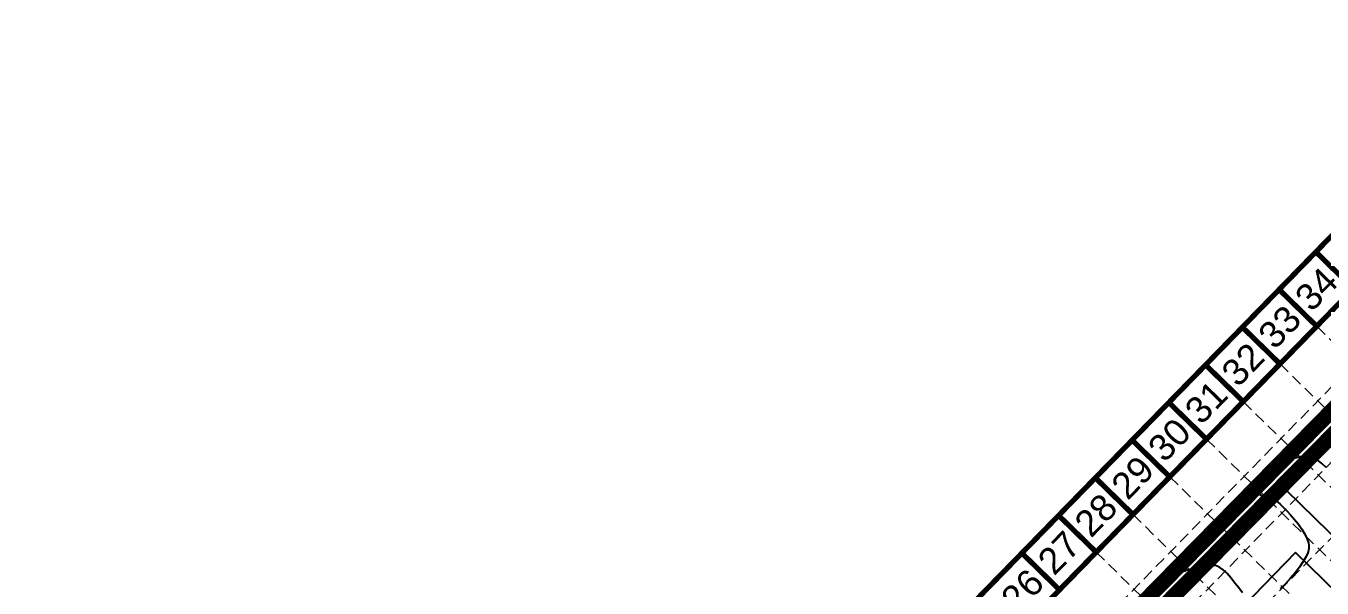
# Model space of a CAD drawing. Header units: feet. Extents: x -15 to 992, y 1644 to 2657.
# Drawn here: x -15.5 to 322.5, y 2283.7 to 2430.2 of the extents above; entities that cross this region are included whole.
import ezdxf
from ezdxf.enums import TextEntityAlignment as Align

# ---------------------------------------------------------------- set-up
doc = ezdxf.new("R2010")
doc.units = ezdxf.units.FT
doc.header["$LTSCALE"] = 30
doc.header["$MEASUREMENT"] = 0
for name, pattern in [('HIDDEN', [0.375, 0.25, -0.125]), ('HIDDEN2', [0.1875, 0.125, -0.0625]), ('x500106ebs$0$PHANTOM', [2.5, 1.25, -0.25, 0.25, -0.25, 0.25, -0.25]), ('x500106ebs$0$PHANTOM2', [1.25, 0.625, -0.125, 0.125, -0.125, 0.125, -0.125])]:
    doc.linetypes.add(name, pattern=pattern)
for name, color, linetype in [('BASE', 7, 'Continuous'), ('CONTOURS', 35, 'x500106ebs$0$PHANTOM2'), ('GRID', 254, 'HIDDEN'), ('LIMITS OF DISTURBANCE', 1, 'Continuous'), ('SILT FENCE', 200, 'Continuous'), ('x500106ebs$0$BND-LINES', 251, 'x500106ebs$0$PHANTOM'), ('x500106pbs$0$2-BLDG', 16, 'HIDDEN2'), ('x500106pst$0$HATCH-DWU', 251, 'Continuous')]:
    doc.layers.add(name, color=color, linetype=linetype)
doc.styles.get("Standard").update_dxf_attribs({"font": 'ARIAL.TTF'})

msp = doc.modelspace()

# ---------------------------------------------------------------- hatches: boundary and pattern name
at = {"layer": 'x500106pst$0$HATCH-DWU'}
h = msp.add_hatch(dxfattribs=at)
h.set_pattern_fill('ANSI31', color=5, scale=30, angle=30, style=0)
edge = h.paths.add_edge_path()
edge.add_line((255.8, 1930.7), (256.91, 1936.02))
edge.add_arc((380.73, 1910.12), 126.5, 149.126, 168.1882, ccw=False)
edge.add_line((272.16, 1975.03), (257.22, 2001.91))
edge.add_line((257.22, 2001.91), (258.5, 2003.22))
edge.add_line((258.5, 2003.22), (273.2, 1976.75))
edge.add_arc((380.73, 1910.12), 126.5, 135.7017, 148.2143, ccw=False)
edge.add_line((290.19, 1998.47), (342.1, 2051.67))
edge.add_line((342.1, 2051.67), (333.98, 2080.57))
edge.add_line((333.98, 2080.57), (335.39, 2082.01))
edge.add_line((335.39, 2082.01), (343.52, 2053.11))
edge.add_line((343.52, 2053.11), (445.47, 2157.59))
edge.add_line((445.47, 2157.59), (437.34, 2186.49))
edge.add_line((437.34, 2186.49), (438.75, 2187.94))
edge.add_line((438.75, 2187.94), (446.88, 2159.04))
edge.add_line((446.88, 2159.04), (455.62, 2167.99))
edge.add_line((455.62, 2167.99), (455.8, 2167.82))
edge.add_line((455.8, 2167.82), (548.91, 2263.24))
edge.add_line((548.91, 2263.24), (540.7, 2292.42))
edge.add_line((540.7, 2292.42), (542.12, 2293.86))
edge.add_line((542.12, 2293.86), (550.32, 2264.68))
edge.add_line((550.32, 2264.68), (625.73, 2341.97))
edge.add_line((625.73, 2341.97), (617.53, 2371.15))
edge.add_line((617.53, 2371.15), (618.94, 2372.59))
edge.add_line((618.94, 2372.59), (627.14, 2343.41))
edge.add_line((627.14, 2343.41), (635.98, 2352.47))
edge.add_line((635.98, 2352.47), (636.07, 2352.39))
edge.add_line((636.07, 2352.39), (677.21, 2394.54))
edge.add_arc((749.58, 2323.91), 101.12, 104.8013, 135.7017, ccw=False)
edge.add_line((723.75, 2421.68), (731.28, 2423.67))
edge.add_line((731.28, 2423.67), (731.85, 2421.5))
edge.add_line((731.85, 2421.5), (724.32, 2419.51))
edge.add_arc((749.58, 2323.91), 98.87, 104.8013, 135.7017)
edge.add_line((678.82, 2392.97), (637.68, 2350.82))
edge.add_line((637.68, 2350.82), (637.77, 2350.73))
edge.add_line((637.77, 2350.73), (636.19, 2349.11))
edge.add_line((636.19, 2349.11), (645.42, 2346.75))
edge.add_line((645.42, 2346.75), (644.01, 2345.31))
edge.add_line((644.01, 2345.31), (634.78, 2347.66))
edge.add_line((634.78, 2347.66), (559.37, 2270.38))
edge.add_line((559.37, 2270.38), (568.6, 2268.02))
edge.add_line((568.6, 2268.02), (567.19, 2266.58))
edge.add_line((567.19, 2266.58), (557.95, 2268.93))
edge.add_line((557.95, 2268.93), (457.59, 2166.07))
edge.add_line((457.59, 2166.07), (457.77, 2165.9))
edge.add_line((457.77, 2165.9), (456.28, 2164.38))
edge.add_line((456.28, 2164.38), (465.23, 2162.1))
edge.add_line((465.23, 2162.1), (463.82, 2160.65))
edge.add_line((463.82, 2160.65), (454.87, 2162.93))
edge.add_line((454.87, 2162.93), (352.92, 2058.45))
edge.add_line((352.92, 2058.45), (361.87, 2056.17))
edge.add_line((361.87, 2056.17), (360.46, 2054.73))
edge.add_line((360.46, 2054.73), (351.51, 2057.01))
edge.add_line((351.51, 2057.01), (292.34, 1996.37))
edge.add_arc((380.73, 1910.12), 123.5, 135.7017, 146.7224)
edge.add_line((277.48, 1977.88), (285.16, 1977.56))
edge.add_line((285.16, 1977.56), (283.52, 1975.88))
edge.add_line((283.52, 1975.88), (276.38, 1976.18))
edge.add_arc((380.73, 1910.12), 123.5, 147.6638, 168.1882)
edge.add_line((259.85, 1935.4), (258.73, 1930.08))
edge.add_line((258.73, 1930.08), (255.8, 1930.7))

# ---------------------------------------------------------------- linework, layer by layer
at = {"layer": 'BASE', "const_width": 1.37}
for points in [[(378.02, 1644.54), (991.26, 2272.6), (598.72, 2655.88), (-14.53, 2027.81)], [(377.77, 1663.91), (971.91, 2272.38), (598.96, 2636.5), (4.95, 2028.16)]]:
    msp.add_lwpolyline(points, close=True, dxfattribs=at)
for points in [[(330.65, 2361.7), (320.84, 2371.28)], [(321.07, 2351.89), (311.26, 2361.47)], [(311.49, 2342.08), (301.68, 2351.66)], [(301.91, 2332.26), (292.09, 2341.84)], [(292.33, 2322.45), (282.51, 2332.03)], [(282.74, 2312.64), (272.93, 2322.22)], [(273.16, 2302.82), (263.35, 2312.4)], [(263.58, 2293.01), (253.77, 2302.59)], [(254, 2283.19), (244.19, 2292.78)]]:
    msp.add_lwpolyline(points, dxfattribs=at)
at = {"layer": 'CONTOURS', "lineweight": -3}
for p, q in [((311.4, 2315.11, 469), (310.25, 2314.11, 469)), ((312.51, 2315.99, 469), (311.4, 2315.11, 469)), ((313.51, 2316.68, 469), (312.51, 2315.99, 469)), ((314.34, 2317.13, 469), (313.51, 2316.68, 469)), ((315.21, 2317.48, 469), (314.34, 2317.13, 469)), ((316.01, 2317.73, 469), (315.21, 2317.48, 469)), ((316.76, 2317.89, 469), (316.01, 2317.73, 469)), ((317.5, 2317.95, 469), (316.76, 2317.89, 469)), ((318.24, 2317.93, 469), (317.5, 2317.95, 469)), ((319.01, 2317.82, 469), (318.24, 2317.93, 469)), ((319.83, 2317.63, 469), (319.01, 2317.82, 469)), ((320.73, 2317.35, 469), (319.83, 2317.63, 469)), ((321.43, 2316.94, 469), (320.73, 2317.35, 469)), ((322.36, 2316.16, 469), (321.43, 2316.94, 469)), ((323.48, 2315.09, 469), (322.36, 2316.16, 469)), ((308.05, 2311.97, 469), (307.14, 2310.93, 469)), ((309.11, 2313.05, 469), (308.05, 2311.97, 469)), ((310.25, 2314.11, 469), (309.11, 2313.05, 469)), ((305.89, 2308.96, 469), (305.86, 2308.74, 469)), ((305.86, 2308.74, 469), (305.87, 2308.65, 469)), ((305.87, 2308.65, 469), (305.89, 2308.53, 469)), ((306.05, 2309.36, 469), (305.89, 2308.96, 469)), ((305.89, 2308.53, 469), (305.99, 2308.31, 469)), ((305.99, 2308.31, 469), (306.21, 2308.05, 469)), ((306.43, 2309.99, 469), (306.05, 2309.36, 469)), ((307.14, 2310.93, 469), (306.43, 2309.99, 469)), ((306.21, 2308.05, 469), (306.65, 2307.78, 469)), ((306.65, 2307.78, 469), (307.38, 2307.53, 469)), ((307.38, 2307.53, 469), (308.24, 2307.3, 469)), ((308.24, 2307.3, 469), (309.17, 2307.03, 469)), ((309.17, 2307.03, 469), (310.08, 2306.64, 469)), ((310.08, 2306.64, 469), (310.93, 2306.06, 469)), ((310.93, 2306.06, 469), (311.54, 2305.51, 469)), ((311.54, 2305.51, 469), (312.33, 2304.75, 469)), ((312.33, 2304.75, 469), (313.25, 2303.81, 469)), ((313.25, 2303.81, 469), (314.25, 2302.74, 469)), ((314.25, 2302.74, 469), (315.27, 2301.56, 469)), ((315.27, 2301.56, 469), (316.27, 2300.31, 469)), ((316.27, 2300.31, 469), (317.19, 2299.02, 469)), ((317.19, 2299.02, 469), (317.98, 2297.71, 469)), ((317.98, 2297.71, 469), (318.58, 2296.43, 469)), ((318.58, 2296.43, 469), (318.89, 2295.45, 469)), ((318.89, 2295.45, 469), (319.01, 2294.75, 469)), ((319.01, 2294.75, 469), (319.03, 2294.3, 469)), ((318.28, 2291.87, 469), (317.52, 2290.55, 469)), ((318.71, 2292.84, 469), (318.28, 2291.87, 469)), ((318.92, 2293.49, 469), (318.71, 2292.84, 469)), ((319, 2293.89, 469), (318.92, 2293.49, 469)), ((319.02, 2294.08, 469), (319, 2293.89, 469)), ((319.03, 2294.3, 469), (319.02, 2294.08, 469)), ((287.13, 2288.25, 469), (285.49, 2287.6, 469)), ((288.77, 2288.81, 469), (287.13, 2288.25, 469)), ((290.37, 2289.25, 469), (288.77, 2288.81, 469)), ((291.87, 2289.54, 469), (290.37, 2289.25, 469)), ((292.97, 2289.65, 469), (291.87, 2289.54, 469)), ((293.73, 2289.65, 469), (292.97, 2289.65, 469)), ((294.2, 2289.61, 469), (293.73, 2289.65, 469)), ((294.42, 2289.58, 469), (294.2, 2289.61, 469)), ((294.65, 2289.53, 469), (294.42, 2289.58, 469)), ((295.11, 2289.38, 469), (294.65, 2289.53, 469)), ((295.79, 2289.05, 469), (295.11, 2289.38, 469)), ((296.66, 2288.44, 469), (295.79, 2289.05, 469)), ((297.72, 2287.44, 469), (296.66, 2288.44, 469)), ((316.56, 2289.14, 469), (315.45, 2287.68, 469)), ((317.52, 2290.55, 469), (316.56, 2289.14, 469)), ((280.98, 2285.29, 469), (279.76, 2284.49, 469)), ((282.37, 2286.09, 469), (280.98, 2285.29, 469)), ((283.88, 2286.87, 469), (282.37, 2286.09, 469)), ((285.49, 2287.6, 469), (283.88, 2286.87, 469)), ((298.74, 2286.26, 469), (297.72, 2287.44, 469)), ((299.73, 2284.98, 469), (298.74, 2286.26, 469)), ((300.71, 2283.69, 469), (299.73, 2284.98, 469)), ((312.89, 2284.81, 469), (311.53, 2283.49, 469)), ((314.21, 2286.22, 469), (312.89, 2284.81, 469)), ((315.45, 2287.68, 469), (314.21, 2286.22, 469)), ((278.76, 2283.71, 469), (278.03, 2282.98, 469)), ((279.76, 2284.49, 469), (278.76, 2283.71, 469)), ((301.67, 2282.45, 469), (300.71, 2283.69, 469))]:
    msp.add_line(p, q, dxfattribs=at)
at = {"layer": 'GRID', "color": 252, "linetype": 'HIDDEN', "lineweight": 0, "ltscale": 0.4}
for p, q in [((15.07, 2018.79), (609.15, 2627.23)), ((24.88, 2009.21), (618.96, 2617.65)), ((34.69, 1999.63), (628.77, 2608.07)), ((321.07, 2351.89), (664.59, 2016.48)), ((311.49, 2342.08), (655.01, 2006.67)), ((301.91, 2332.26), (645.43, 1996.85)), ((292.33, 2322.45), (635.84, 1987.04)), ((282.74, 2312.64), (626.26, 1977.23)), ((273.16, 2302.82), (616.68, 1967.41)), ((263.58, 2293.01), (607.1, 1957.6))]:
    msp.add_line(p, q, dxfattribs=at)
at = {"layer": 'LIMITS OF DISTURBANCE', "linetype": 'HIDDEN', "ltscale": 3, "const_width": 4}
msp.add_lwpolyline([(99.88, 2101.04), (546.25, 2554.89), (555.13, 2546.71), (591.98, 2571.48), (859.16, 2305.03), (375.43, 1810.86), (93.6, 2088.41), (90.24, 2091.35)], close=True, dxfattribs=at)
at = {"layer": 'SILT FENCE', "linetype": 'Continuous', "const_width": 4}
msp.add_lwpolyline([(836.87, 2320.69), (591.67, 2565.1), (554.58, 2540.81), (546.8, 2548.48), (96.56, 2091.61)], dxfattribs=at)
at = {"layer": 'x500106ebs$0$BND-LINES', "color": 7, "linetype": 'Continuous'}
for points in [[(313.09, 2309.15), (384.15, 2381.54), (549.72, 2548.47)], [(220.97, 1978.36), (102.16, 2094.3), (313.09, 2309.15)], [(313.09, 2309.15), (431.25, 2193.85)]]:
    msp.add_lwpolyline(points, dxfattribs=at)
at = {"layer": 'x500106pbs$0$2-BLDG', "color": 7, "linetype": 'Continuous'}
for p, q in [((315.53, 2292.91), (281.25, 2257.78)), ((333.43, 2275.45), (315.53, 2292.91))]:
    msp.add_line(p, q, dxfattribs=at)

# ---------------------------------------------------------------- texts
at = {"layer": 'BASE'}
for s, p in [('34', (320.96, 2361.59)), ('33', (311.37, 2351.77)), ('32', (301.79, 2341.96)), ('31', (292.21, 2332.15)), ('30', (282.63, 2322.33)), ('29', (273.05, 2312.52)), ('28', (263.46, 2302.71)), ('27', (253.88, 2292.89)), ('26', (244.3, 2283.08))]:
    msp.add_text(s, height=6.858, rotation=45.6842, dxfattribs=at).set_placement(p, align=Align.MIDDLE_CENTER)

doc.saveas('drawing.dxf')
